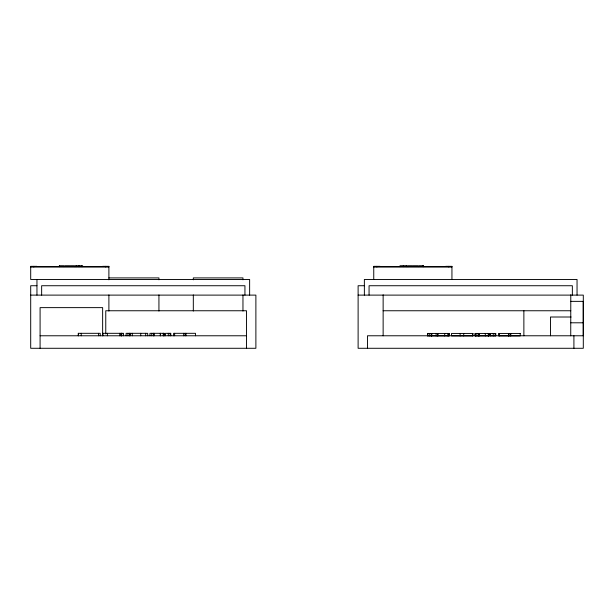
<?xml version="1.0" encoding="UTF-8"?>
<svg xmlns="http://www.w3.org/2000/svg" width="614" height="614" viewBox="0 0 614 614"><rect width="100%" height="100%" fill="white"/><g stroke="black" fill="none" stroke-linecap="round" stroke-linejoin="round"><path stroke-width="0.92" d="M64.792 265.716L69.543 265.716M70.257 265.716L74.501 265.716L74.501 266.653M412.385 265.716L408.141 265.716L408.141 266.653M413.099 265.716L417.85 265.716M36.955 266.338L30.7 266.338L30.7 279.477L249.629 279.477L249.629 295.111M102.638 266.338L108.893 266.338L108.893 279.807M380.005 266.338L373.749 266.338L373.749 279.477M445.687 266.338L451.942 266.338L451.942 279.477M30.7 266.653L108.893 266.653M373.749 266.653L451.942 266.653M30.7 266.967L108.893 266.967M373.749 266.967L451.942 266.967M108.893 277.912L158.934 277.912L158.934 279.807M36.955 285.733L30.7 285.733L30.7 348.284L255.884 348.284L255.884 295.111L30.7 295.111M364.371 285.733L358.115 285.733L358.115 348.284L583.3 348.284L583.3 295.111L358.115 295.111M570.736 301.367L583.246 301.367L583.246 335.774L367.494 335.774L367.494 348.284M383.136 310.753L570.79 310.753M571.104 317.008L550.459 317.008L550.459 335.774M570.736 322.795L583.246 322.795M102.645 333.318L123.498 333.318L123.498 335.774M40.087 335.774L246.506 335.774M577.045 295.111L577.045 279.477L364.371 279.477L364.371 295.111M573.913 335.774L573.913 348.284M572.355 295.111L572.355 285.733L369.06 285.733L369.06 295.111M570.79 294.804L570.736 335.774M523.872 310.753L523.872 335.774M510.802 333.448L510.802 335.889M509.965 333.448L509.965 335.889M508.584 333.448L508.584 335.889M508.492 333.448L508.492 335.889M499.535 333.448L499.535 335.889M495.107 333.448L495.107 335.889M493.257 333.448L493.257 335.889M490.578 333.448L490.578 335.889M489.013 333.448L489.013 335.889M488.736 333.448L488.736 335.889M488.552 333.448L488.552 335.889M488.46 333.448L488.46 335.889M488.276 333.448L488.276 335.889M485.321 333.448L485.321 335.889M479.135 333.448L479.135 335.889M478.951 333.448L478.951 335.889M478.559 333.448L478.559 335.889M476.871 333.448L476.871 335.889M475.443 333.448L475.443 335.889M475.259 333.448L475.259 335.889M472.488 333.448L472.488 335.889M463.716 333.448L463.716 335.889M460.116 333.448L460.116 335.889M448.811 266.338L448.811 266.967M448.443 333.448L448.443 335.889M447.836 333.448L447.836 335.889M444.697 333.448L444.697 335.889M437.866 333.448L437.866 335.889M437.774 333.448L437.774 335.889M436.117 333.448L436.117 335.889M431.78 333.448L431.78 335.889M431.588 333.448L431.588 335.889M431.289 333.448L431.289 335.889M429.685 333.448L429.685 335.889M427.804 333.448L427.804 335.889M423.299 266.653L423.299 265.716L418.71 265.716L418.71 266.653M423.146 265.716L423.146 266.653M423.092 265.716L423.092 266.653M407.282 266.653L407.282 265.716L400.013 265.716L400.013 266.653M406.345 265.716L406.345 266.653M403.36 265.716L403.36 266.653M383.136 294.804L383.136 335.774M376.881 266.338L376.881 266.967M246.506 348.284L246.506 310.753L105.761 310.753L105.761 333.924M244.94 295.111L244.94 285.733L41.645 285.733L41.645 295.111M242.96 279.807L242.96 277.912L193.318 277.912L193.318 279.807M242.96 294.95L242.96 311.045M195.482 335.774L195.482 333.318L173.601 333.318L173.601 335.774M193.318 294.95L193.318 311.045M185.981 333.318L185.981 335.774M185.144 333.318L185.144 335.774M183.655 333.318L183.747 335.774M174.622 333.318L174.622 335.774M170.807 335.774L170.807 333.318L165.496 333.318L165.496 335.774M170.155 333.318L170.155 335.774M168.29 333.318L168.29 335.774M164.191 335.774L164.191 333.318L149.946 333.318L149.946 335.774M164.007 333.318L164.007 335.774M163.723 333.318L163.723 335.774M163.263 333.318L163.263 335.774M160.469 333.318L160.469 335.774M160.285 333.318L160.285 335.774M158.934 294.95L158.934 311.045M154.045 333.318L154.045 335.774M153.853 333.318L153.853 335.774M153.462 333.318L153.462 335.774M151.758 333.318L151.758 335.774M147.713 335.774L147.713 333.318L126.108 333.318L126.108 335.774M145.664 333.318L145.664 335.774M140.729 333.318L140.729 335.774M132.256 333.318L132.348 335.774M130.114 333.318L130.114 335.774M129.83 333.318L129.83 335.774M129.623 333.318L129.623 335.774M127.927 333.318L127.927 335.774M121.733 333.318L121.733 335.774M121.449 333.318L121.449 335.774M121.173 333.318L121.173 335.774M121.081 333.318L121.081 335.774M119.776 333.318L119.776 335.774M108.893 294.95L108.893 311.045M107.389 333.318L107.389 335.774M105.761 266.338L105.761 266.967M102.922 333.318L102.922 335.774M102.645 335.774L102.638 307.629L40.087 307.629L40.087 348.284M100.22 335.774L100.22 333.318L78.247 333.318L78.247 335.774M98.547 333.318L98.547 335.774M82.629 266.653L82.629 265.716L75.361 265.716L75.361 266.653M81.685 265.716L81.685 266.653M81.225 333.318L81.225 335.774M79.459 265.716L79.444 266.653M78.523 265.716L78.523 266.653M78.523 333.318L78.523 335.774M76.297 265.716L76.297 266.653M63.925 266.653L63.925 265.716L59.343 265.716L59.343 266.653M59.497 265.716L59.55 266.653M36.955 279.477L36.955 295.111M33.831 266.338L33.831 266.967M449.502 333.448L427.62 333.448L427.62 335.889L449.502 335.889L449.502 333.448M472.949 333.448L451.536 333.448L451.536 335.889L472.949 335.889L472.949 333.448M489.197 333.448L475.075 333.448L475.075 335.889L489.197 335.889L489.197 333.448M495.751 333.448L490.486 333.448L490.486 335.889L495.751 335.889L495.751 333.448M520.211 333.448L498.522 333.448L498.522 335.889L520.211 335.889L520.211 333.448"/></g></svg>
